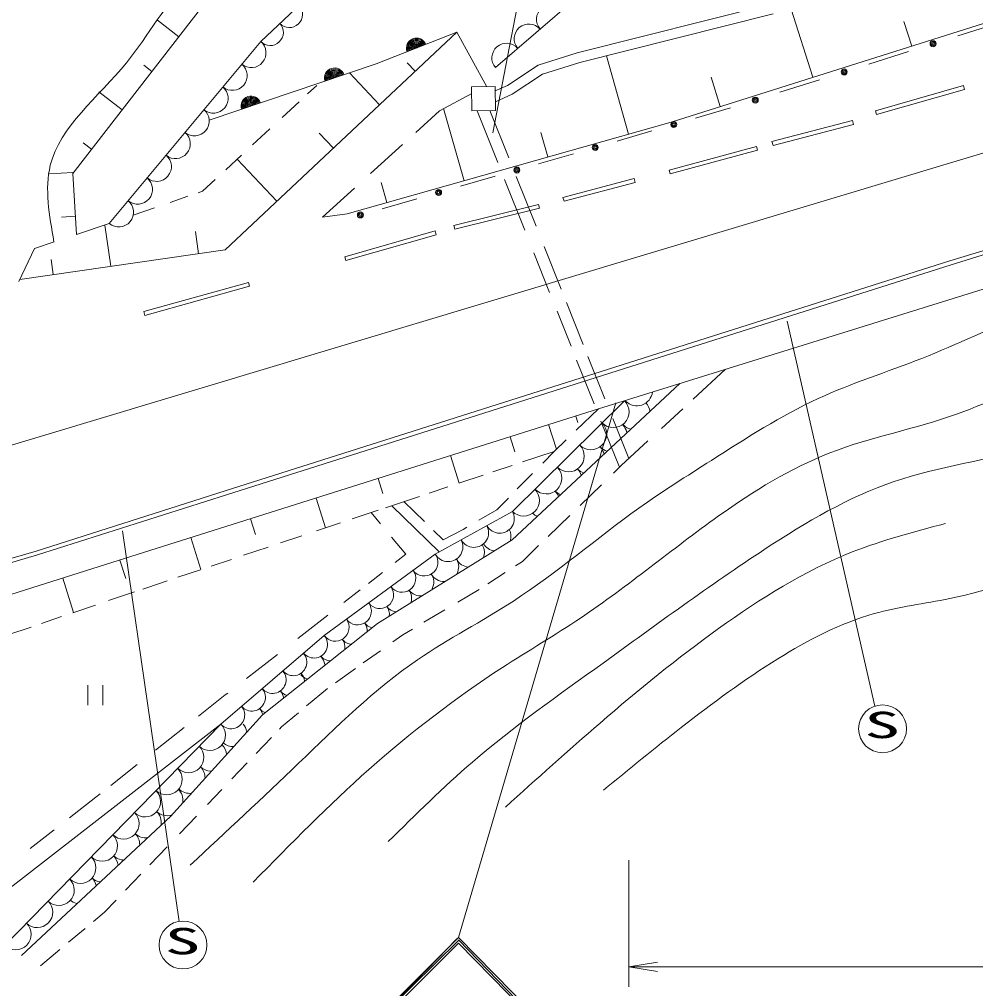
# Model space of a CAD drawing. Units: millimetres, scale not verified. Extents: x 40000 to 680000, y 20000 to 380000.
# Drawn here: x 393026 to 440993, y 240560 to 289198 of the extents above; entities that cross this region are included whole.
import ezdxf
from ezdxf.enums import TextEntityAlignment as Align

# ---------------------------------------------------------------- set-up
doc = ezdxf.new("R2010")
doc.units = ezdxf.units.MM
doc.header["$LTSCALE"] = 1000
for name, color, linetype, lineweight in [('M-BGD', 2, 'Continuous', 13), ('M-TTL', 7, 'Continuous', 13), ('M-TTL-FRAM', 7, 'Continuous', 13), ('M-TTL-LINE', 7, 'Continuous', 13), ('M-TTL-TXT', 7, 'Continuous', 13)]:
    doc.layers.add(name, color=color, linetype=linetype, lineweight=lineweight)
doc.styles.add('ＭＳ ゴシック', font='')
doc.styles.get('ＭＳ ゴシック').set_extended_font_data('MS Gothic')

# ---------------------------------------------------------------- blocks, each defined once
blk = doc.blocks.new('open_arrow')
at = {"color": 0, "linetype": 'Continuous', "lineweight": -2}
blk.add_lwpolyline([(7.5, 1.25), (0, 0), (7.5, -1.25)], dxfattribs=at)

msp = doc.modelspace()

# ---------------------------------------------------------------- linework, layer by layer
at = {"layer": 'M-BGD'}
msp.add_line((389363, 266845), (457208, 287259), dxfattribs=at)
at = {"layer": 'M-TTL'}
for p, q in [((426981, 295471), (416906, 286780)), ((408009, 290804), (405130, 288092)), ((405130, 288092), (408009, 290804)), ((395703, 281470), (402279, 289947)), ((430719, 289962), (421011, 287521)), ((430844, 289478), (421148, 287040)), ((431739, 289718), (432821, 286292)), ((399961, 289157), (401025, 288331)), ((425718, 284048), (442432, 289327)), ((437396, 289095), (437786, 287860)), ((442081, 288997), (440099, 288368)), ((403345, 277632), (414962, 288554)), ((414962, 288554), (410926, 286965)), ((414962, 288554), (410926, 286965)), ((414962, 288554), (416473, 285818)), ((405130, 288092), (397536, 278955)), ((397536, 278955), (405130, 288092)), ((421011, 287521), (419058, 286901)), ((437621, 287583), (435639, 286954)), ((410926, 286965), (402548, 284148)), ((410926, 286965), (402548, 284148)), ((412481, 287026), (412882, 286599)), ((421148, 287040), (419275, 286445)), ((422470, 287372), (423584, 283443)), ((399268, 286896), (399670, 286584)), ((409580, 286512), (411086, 284911)), ((419058, 286901), (417507, 285878)), ((419275, 286445), (417748, 285438)), ((427721, 286292), (428184, 284827)), ((433161, 286169), (431179, 285540)), ((397007, 285570), (398179, 284662)), ((407476, 285456), (407939, 285886)), ((415711, 285811), (416898, 285823)), ((415723, 284611), (415711, 285811)), ((416898, 285823), (416910, 284623)), ((417507, 285878), (416900, 285608)), ((435969, 284613), (440387, 285875)), ((440442, 285683), (436024, 284420)), ((440387, 285875), (440442, 285683)), ((406210, 284281), (407058, 285068)), ((414096, 284606), (415714, 285484)), ((417748, 285438), (416905, 285063)), ((412909, 283527), (414096, 284606)), ((414306, 284720), (415332, 281103)), ((416910, 284623), (415723, 284611)), ((415985, 284613), (417020, 282019)), ((416629, 284620), (417573, 282253)), ((428701, 284755), (426949, 284243)), ((436024, 284420), (435969, 284613)), ((409475, 279442), (425718, 284048)), ((430779, 283070), (434812, 284122)), ((434812, 284122), (434862, 283928)), ((404723, 282901), (405582, 283699)), ((424759, 283603), (423007, 283091)), ((434862, 283928), (430830, 282877)), ((408068, 283496), (408778, 282740)), ((419191, 283519), (419538, 282296)), ((396224, 283008), (396643, 282682)), ((410638, 281462), (412245, 282923)), ((425625, 281633), (430008, 282825)), ((430060, 282632), (425677, 281440)), ((430008, 282825), (430060, 282632)), ((430830, 282877), (430779, 283070)), ((403381, 281656), (404164, 282382)), ((403954, 282188), (405942, 280074)), ((420817, 282452), (419073, 281951)), ((439704, 277077), (457296, 282494)), ((439764, 276886), (457354, 282302)), ((425677, 281440), (425625, 281633)), ((394536, 281441), (395700, 281512)), ((395891, 278407), (395703, 281470)), ((402216, 280574), (402847, 281160)), ((416892, 281326), (415148, 280825)), ((417365, 281156), (418379, 278615)), ((417950, 281308), (418943, 278819)), ((420295, 280265), (423872, 281212)), ((423872, 281212), (423923, 281019)), ((408231, 279274), (409834, 280731)), ((411173, 281018), (411461, 280005)), ((423923, 281019), (420346, 280072)), ((400583, 280012), (401474, 280319)), ((401987, 280496), (402216, 280574)), ((412967, 280200), (411223, 279699)), ((420346, 280072), (420295, 280265)), ((398738, 279377), (399807, 279745)), ((414825, 278863), (419068, 279915)), ((419116, 279721), (414873, 278669)), ((419068, 279915), (419116, 279721)), ((395144, 279281), (395834, 279324)), ((408231, 279274), (409475, 279442)), ((397536, 278955), (395891, 278407)), ((397309, 278880), (397607, 276807)), ((414873, 278669), (414825, 278863)), ((401854, 278553), (402014, 277440)), ((409355, 277286), (413878, 278583)), ((413933, 278390), (409410, 277093)), ((413878, 278583), (413933, 278390)), ((394767, 278032), (393781, 277704)), ((419349, 277803), (420207, 275652)), ((393781, 277704), (392998, 276046)), ((393050, 276153), (403345, 277632)), ((409410, 277093), (409355, 277286)), ((418830, 277483), (419622, 275499)), ((394617, 277142), (394724, 276393)), ((403353, 265535), (439704, 277077)), ((403413, 265344), (439764, 276886)), ((399263, 274538), (404517, 275997)), ((404570, 275804), (399316, 274345)), ((404517, 275997), (404570, 275804)), ((422069, 269650), (441864, 275819)), ((420473, 274987), (421311, 272885)), ((399316, 274345), (399263, 274538)), ((419996, 274563), (420701, 272794)), ((420978, 272101), (421852, 269910)), ((421549, 272289), (422401, 270153)), ((428455, 271640), (426830, 270143)), ((417738, 263084), (426158, 270924)), ((417762, 264508), (423382, 270059)), ((417762, 264508), (423382, 270059)), ((398036, 262057), (422069, 269650)), ((422069, 269650), (420959, 268583)), ((426307, 269661), (425235, 268674)), ((421035, 268974), (420935, 269292)), ((422201, 269036), (423123, 266725)), ((422795, 269166), (423594, 267163)), ((419965, 267626), (419575, 268862)), ((417884, 267501), (417646, 268253)), ((420462, 268104), (419857, 267522)), ((424553, 268046), (423214, 266813)), ((419857, 267522), (418262, 266988)), ((419279, 266933), (419857, 267522)), ((415093, 265928), (414657, 267308)), ((417742, 266814), (416781, 266493)), ((423214, 266813), (422824, 266434)), ((411254, 265414), (411019, 266159)), ((416288, 266328), (415126, 265939)), ((418003, 265634), (418773, 266418)), ((414518, 265735), (413588, 265424)), ((422219, 265847), (421153, 264811)), ((393875, 262515), (403353, 265535)), ((393934, 262324), (403413, 265344)), ((408380, 263681), (407908, 265176)), ((413099, 265260), (411390, 264689)), ((416983, 264595), (417556, 265179)), ((414084, 262475), (411707, 264795)), ((412316, 264998), (413348, 263998)), ((416069, 264062), (416983, 264595)), ((404872, 263352), (404623, 264139)), ((411026, 264567), (409727, 264132)), ((410669, 264447), (411144, 263877)), ((413890, 262368), (417762, 264508)), ((413890, 262368), (417762, 264508)), ((420631, 264304), (419544, 263248)), ((409139, 263935), (407935, 263533)), ((415283, 263603), (415478, 263717)), ((402133, 261591), (401627, 263192)), ((407199, 263286), (406121, 262925)), ((411698, 263212), (412410, 262355)), ((413807, 263554), (414292, 263084)), ((414292, 263084), (415283, 263603)), ((405506, 262719), (404276, 262308)), ((410987, 258883), (417738, 263084)), ((419073, 262790), (418257, 261998)), ((382569, 259207), (393875, 262515)), ((382619, 259014), (393934, 262324)), ((408319, 258277), (413890, 262368)), ((408319, 258277), (413890, 262368)), ((412410, 262355), (411882, 261943)), ((384976, 257927), (398036, 262057)), ((398360, 261133), (398065, 262067)), ((403661, 262102), (402647, 261763)), ((418257, 261998), (417913, 261774)), ((402112, 261584), (400980, 261205)), ((411238, 261441), (410538, 260895)), ((417393, 261435), (416533, 260874)), ((395746, 259432), (395199, 261160)), ((400437, 261023), (399413, 260680)), ((398809, 260475), (397502, 260030)), ((399413, 260680), (399215, 260613)), ((410123, 260571), (409306, 259934)), ((416085, 260582), (415027, 259955)), ((396839, 259804), (395702, 259417)), ((408501, 259307), (406989, 258128)), ((414368, 259564), (413319, 258943)), ((395141, 259226), (394133, 258882)), ((409193, 257466), (410987, 258883)), ((393610, 258704), (392443, 258307)), ((403126, 253839), (408319, 258277)), ((403126, 253839), (408319, 258277)), ((412261, 258316), (411758, 257957)), ((412738, 258598), (412261, 258316)), ((405967, 257331), (404425, 256128)), ((405227, 254304), (409193, 257466)), ((411136, 257514), (410277, 256902)), ((409885, 256623), (408880, 255907)), ((396463, 254786), (396463, 255786)), ((397213, 255786), (397213, 254786)), ((403483, 255393), (403356, 255295)), ((408484, 255625), (407432, 254745)), ((403356, 255295), (402014, 254236)), ((407021, 254401), (406171, 253690)), ((400600, 249205), (405227, 254304)), ((403126, 253839), (390095, 243706)), ((392299, 242730), (403126, 253839)), ((392299, 242730), (403126, 253839)), ((401294, 253668), (399854, 252532)), ((406171, 253690), (406072, 253586)), ((405667, 253162), (404898, 252356)), ((398936, 251808), (397608, 250760)), ((404454, 251890), (403683, 251083)), ((403180, 250556), (402461, 249802)), ((396862, 250171), (395542, 249135)), ((397071, 250336), (396862, 250171)), ((393140, 242218), (400600, 249205)), ((401907, 249222), (401051, 248325)), ((394767, 248527), (393569, 247586)), ((400438, 247683), (399569, 246772)), ((399114, 246296), (398355, 245501)), ((397881, 245004), (397295, 244390)), ((397295, 244390), (396737, 243922)), ((396333, 243583), (395498, 242884)), ((395060, 242516), (394085, 241699))]:
    msp.add_line(p, q, dxfattribs=at)
for centre, radius in [((438860, 287976), 150), ((438860, 287976), 100), ((438860, 287976), 50), ((434400, 286562), 150), ((434400, 286562), 100), ((434400, 286562), 50), ((429940, 285148), 150), ((429940, 285148), 100), ((429940, 285148), 50), ((425854, 283923), 150), ((425854, 283923), 100), ((425854, 283923), 50), ((421912, 282772), 150), ((421912, 282772), 100), ((421912, 282772), 50), ((417982, 281638), 150), ((417982, 281638), 100), ((417982, 281638), 50), ((414058, 280512), 150), ((414058, 280512), 100), ((414058, 280512), 50), ((410133, 279386), 150), ((410133, 279386), 100), ((410133, 279386), 50)]:
    msp.add_circle(centre, radius, dxfattribs=at)
for centre, radius, start, end in [((406570, 289448), 659, 223.2875, 43.2875), ((419704, 289194), 739, 40.7822, 220.7822), ((405610, 288544), 659, 223.2875, 43.2875), ((418585, 288228), 739, 40.7822, 220.7822), ((404655, 287521), 743, 230.269, 50.269), ((412944, 287760), 500, 21.4987, 201.4987), ((412944, 287760), 500, 21.4987, 201.4987), ((412944, 287760), 450, 21.4987, 201.4987), ((412944, 287760), 400, 21.4987, 201.4987), ((412944, 287760), 350, 21.4987, 201.4987), ((412944, 287760), 300, 21.4987, 201.4987), ((412944, 287760), 250, 21.4987, 201.4987), ((412944, 287760), 200, 21.4987, 201.4987), ((417465, 287262), 739, 40.7822, 220.7822), ((412944, 287760), 150, 21.4987, 201.4987), ((412944, 287760), 100, 21.4987, 201.4987), ((412944, 287760), 50, 21.4987, 201.4987), ((403706, 286379), 743, 230.269, 50.269), ((408832, 286261), 500, 18.5811, 198.5811), ((408832, 286261), 500, 18.5811, 198.5811), ((408832, 286261), 450, 18.5811, 198.5811), ((408832, 286261), 400, 18.5811, 198.5811), ((408832, 286261), 350, 18.5811, 198.5811), ((408832, 286261), 300, 18.5811, 198.5811), ((408832, 286261), 250, 18.5811, 198.5811), ((408832, 286261), 200, 18.5811, 198.5811), ((408832, 286261), 150, 18.5811, 198.5811), ((408832, 286261), 100, 18.5811, 198.5811), ((408832, 286261), 50, 18.5811, 198.5811), ((402757, 285237), 743, 230.269, 50.269), ((404643, 284853), 500, 18.5811, 198.5811), ((404643, 284853), 500, 18.5811, 198.5811), ((404643, 284853), 450, 18.5811, 198.5811), ((404643, 284853), 400, 18.5811, 198.5811), ((404643, 284853), 350, 18.5811, 198.5811), ((404643, 284853), 300, 18.5811, 198.5811), ((404643, 284853), 250, 18.5811, 198.5811), ((404643, 284853), 200, 18.5811, 198.5811), ((401808, 284095), 743, 230.269, 50.269), ((404643, 284853), 150, 18.5811, 198.5811), ((404643, 284853), 100, 18.5811, 198.5811), ((404643, 284853), 50, 18.5811, 198.5811), ((400858, 282953), 743, 230.269, 50.269), ((399909, 281811), 743, 230.269, 50.269), ((398960, 280668), 743, 230.269, 50.269), ((398011, 279526), 743, 230.269, 50.269), ((424001, 270595), 790, 224.6436, 352.7899), ((422820, 269504), 790, 224.6436, 44.6436), ((423884, 269401), 790, 8.3561, 44.6436), ((421696, 268394), 790, 224.6436, 44.6436), ((422731, 268292), 790, 13.4444, 44.6436), ((423884, 269401), 790, 224.6436, 257.4302), ((420572, 267284), 790, 224.6436, 44.6436), ((421591, 267187), 790, 13.7199, 44.6436), ((422731, 268292), 790, 224.6436, 253.129), ((419448, 266173), 790, 224.6436, 44.6436), ((421591, 267187), 790, 224.6436, 251.3336), ((420467, 266076), 790, 18.9589, 44.6436), ((418324, 265063), 790, 224.6436, 44.6436), ((419343, 264966), 790, 20.9357, 44.6436), ((420467, 266076), 790, 224.6436, 247.8998), ((417116, 264152), 737, 208.9331, 28.9331), ((419343, 264966), 790, 224.6436, 244.8612), ((415826, 263438), 737, 208.9331, 28.9331), ((416949, 263255), 737, 344.4021, 27.6171), ((414535, 262725), 737, 208.9331, 28.9331), ((415617, 262446), 737, 339.7069, 28.9331), ((416949, 263255), 737, 210.2426, 262.875), ((413333, 261959), 691, 216.2932, 36.2932), ((414326, 261732), 737, 333.1234, 28.9331), ((415617, 262446), 737, 208.9331, 263.7571), ((412219, 261141), 691, 216.2932, 36.2932), ((413124, 260967), 691, 330.849, 36.2932), ((414326, 261732), 737, 208.9331, 272.5948), ((411105, 260323), 691, 216.2932, 36.2932), ((413124, 260967), 691, 216.2932, 281.1823), ((412010, 260148), 691, 342.3318, 36.2932), ((409991, 259504), 691, 216.2932, 36.2932), ((410896, 259330), 691, 354.2657, 36.2932), ((412010, 260148), 691, 216.2932, 262.083), ((408876, 258686), 691, 216.2932, 36.2932), ((409782, 258512), 691, 356.8221, 36.2932), ((410896, 259330), 691, 216.2932, 256.0205), ((407800, 257833), 683, 220.5127, 40.5127), ((408667, 257694), 691, 351.26, 36.2932), ((409782, 258512), 691, 216.2932, 263.2391), ((406761, 256946), 683, 220.5127, 40.5127), ((407666, 256752), 683, 5.7798, 45.7711), ((408667, 257694), 691, 220.7109, 267.8291), ((405723, 256058), 683, 220.5127, 40.5127), ((406645, 255933), 683, 6.5972, 40.5127), ((407666, 256752), 683, 220.5127, 251.6804), ((404684, 255171), 683, 220.5127, 40.5127), ((405607, 255046), 683, 7.4151, 40.5127), ((406645, 255933), 683, 220.5127, 254.0006), ((403645, 254283), 683, 220.5127, 40.5127), ((404568, 254158), 683, 12.9377, 40.5127), ((405607, 255046), 683, 220.5127, 248.0105), ((402585, 253284), 776, 225.7371, 45.7371), ((403735, 253388), 683, 6.5683, 40.5127), ((401502, 252173), 776, 225.7371, 45.7371), ((402646, 252247), 776, 4.9676, 45.7371), ((403735, 253388), 683, 225.7254, 274.052), ((400419, 251062), 776, 225.7371, 45.7371), ((401563, 251136), 776, 358.8674, 45.7371), ((402646, 252247), 776, 225.7371, 268.4657), ((399336, 249951), 776, 225.7371, 45.7371), ((400451, 250012), 776, 351.9897, 45.7371), ((401563, 251136), 776, 225.7371, 277.4978), ((398254, 248840), 776, 225.7371, 45.7371), ((399368, 248901), 776, 350.4724, 45.7371), ((400451, 250012), 776, 225.7371, 287.807), ((397171, 247729), 776, 225.7371, 45.7371), ((398285, 247790), 776, 357.8601, 45.7371), ((399368, 248901), 776, 225.7371, 276.1021), ((396088, 246618), 776, 225.7371, 45.7371), ((397203, 246679), 776, 5.247, 45.7371), ((398285, 247790), 776, 225.7371, 268.9946), ((396120, 245569), 776, 12.1319, 45.7371), ((397203, 246679), 776, 225.7371, 260.2226), ((395005, 245507), 776, 225.7371, 45.7371), ((393923, 244396), 776, 225.7371, 45.7371), ((396120, 245569), 776, 225.7371, 253.162), ((392840, 243285), 776, 225.7371, 45.7371)]:
    msp.add_arc(centre, radius, start, end, dxfattribs=at)
msp.add_open_spline([(394758, 278030), (394523, 279369), (394288, 280708), (394577, 281878), (395057, 283822), (396988, 285298), (398393, 287022), (399535, 288423), (400331, 289988), (401573, 291143), (402547, 292050), (403797, 292706), (404888, 293534), (405719, 294165), (406458, 294897), (407170, 295653), (408165, 296709), (409108, 297812), (410051, 298914)], degree=3, knots=[0, 0, 0, 0, 1, 1, 1, 2, 2, 2, 3, 3, 3, 4, 4, 4, 5, 5, 5, 6, 6, 6, 6], dxfattribs=at)
at = {"layer": 'M-TTL-FRAM'}
msp.add_open_spline([(417408, 249668), (418980, 251086), (420552, 252504), (422153, 253886), (424073, 255541), (426034, 257144), (428104, 258630), (430205, 260139), (432418, 261529), (434807, 262471), (436317, 263067), (437897, 263485), (439477, 263902)], degree=3, knots=[0, 0, 0, 0, 1, 1, 1, 2, 2, 2, 3, 3, 3, 4, 4, 4, 4], dxfattribs=at)
at = {"layer": 'M-TTL-LINE'}
for points, knots in [([(422319, 250515), (423614, 251575), (424909, 252635), (426227, 253664), (427785, 254880), (429375, 256052), (431067, 257104), (432590, 258051), (434196, 258901), (435907, 259378), (437144, 259723), (438436, 259873), (439698, 260136), (441754, 260564), (443730, 261292), (445777, 261783), (448136, 262349), (450590, 262599), (452863, 263357), (455007, 264073), (456989, 265241), (459073, 266244), (461349, 267338), (463745, 268234), (465634, 269830), (467213, 271163), (468438, 272985), (470095, 274203), (471341, 275119), (472831, 275694), (474294, 276302), (476476, 277210), (478598, 278194), (480855, 278751), (481701, 278960), (482567, 279109), (483432, 279258)], [0, 0, 0, 0, 1, 1, 1, 2, 2, 2, 3, 3, 3, 4, 4, 4, 5, 5, 5, 6, 6, 6, 7, 7, 7, 8, 8, 8, 9, 9, 9, 10, 10, 10, 11, 11, 11, 12, 12, 12, 12]), ([(401601, 246748), (403415, 248442), (405230, 250137), (407030, 251867), (408940, 253701), (410833, 255575), (413003, 257063), (414549, 258123), (416235, 258987), (417812, 260010), (419998, 261429), (421973, 263154), (424094, 264664), (425279, 265507), (426510, 266283), (427740, 267068), (429483, 268180), (431225, 269309), (433092, 270170), (434775, 270946), (436559, 271502), (438289, 272186), (440068, 272890), (441790, 273728), (443563, 274435), (445529, 275220), (447558, 275845), (449587, 276469)], [0, 0, 0, 0, 1, 1, 1, 2, 2, 2, 3, 3, 3, 4, 4, 4, 5, 5, 5, 6, 6, 6, 7, 7, 7, 8, 8, 8, 9, 9, 9, 9]), ([(404755, 245903), (406646, 247831), (408537, 249758), (410554, 251551), (412657, 253420), (414896, 255141), (417258, 256673), (418557, 257515), (419893, 258299), (421174, 259158), (423556, 260753), (425750, 262605), (428104, 264279), (429854, 265524), (431693, 266670), (433677, 267442), (435750, 268249), (437983, 268646), (440080, 269400), (441780, 270011), (443392, 270857), (445051, 271584), (446295, 272130), (447567, 272609), (448838, 273088)], [0, 0, 0, 0, 1, 1, 1, 2, 2, 2, 3, 3, 3, 4, 4, 4, 5, 5, 5, 6, 6, 6, 7, 7, 7, 8, 8, 8, 8]), ([(411533, 247936), (412910, 249301), (414286, 250665), (415751, 251928), (417826, 253716), (420079, 255298), (422304, 256898), (424995, 258834), (427647, 260795), (430439, 262622), (432491, 263965), (434618, 265235), (436916, 266011), (439161, 266769), (441568, 267057), (443845, 267743), (445639, 268283), (447352, 269071), (449118, 269701), (450962, 270359), (452863, 270845), (454763, 271331)], [0, 0, 0, 0, 1, 1, 1, 2, 2, 2, 3, 3, 3, 4, 4, 4, 5, 5, 5, 6, 6, 6, 7, 7, 7, 7])]:
    msp.add_open_spline(points, degree=3, knots=knots, dxfattribs=at)
at = {"layer": 'M-TTL-TXT'}
for p, q in [((416768, 283508), (423178, 316518)), ((435933, 254733), (431542, 274054)), ((415053, 243132), (422952, 269952)), ((401048, 243936), (398203, 263531)), ((423593, 247006), (423593, 240653)), ((415053, 243132), (410496, 238575)), ((410536, 238536), (415071, 242999)), ((414976, 243055), (410672, 238622)), ((415052, 242847), (410783, 238579)), ((419195, 238620), (415052, 242847)), ((419477, 238619), (415053, 243132)), ((419330, 238582), (415061, 243010)), ((423593, 241653), (542254, 241647))]:
    msp.add_line(p, q, dxfattribs=at)
for centre in [(436326, 253599), (401232, 242750)]:
    msp.add_circle(centre, 1200, dxfattribs=at)

# ---------------------------------------------------------------- block references
at = {"layer": 'M-TTL-TXT', "xscale": 193, "yscale": 193}
msp.add_blockref('open_arrow', (423593, 241653), dxfattribs=at)

# ---------------------------------------------------------------- texts
at = {"layer": 'M-TTL-TXT', "style": 'ＭＳ ゴシック', "width": 2}
for p in [(435407, 252736), (400313, 241887)]:
    msp.add_text('S', height=1320, rotation=359.997, dxfattribs=at).set_placement(p, align=Align.BOTTOM_LEFT)

doc.saveas('drawing.dxf')
